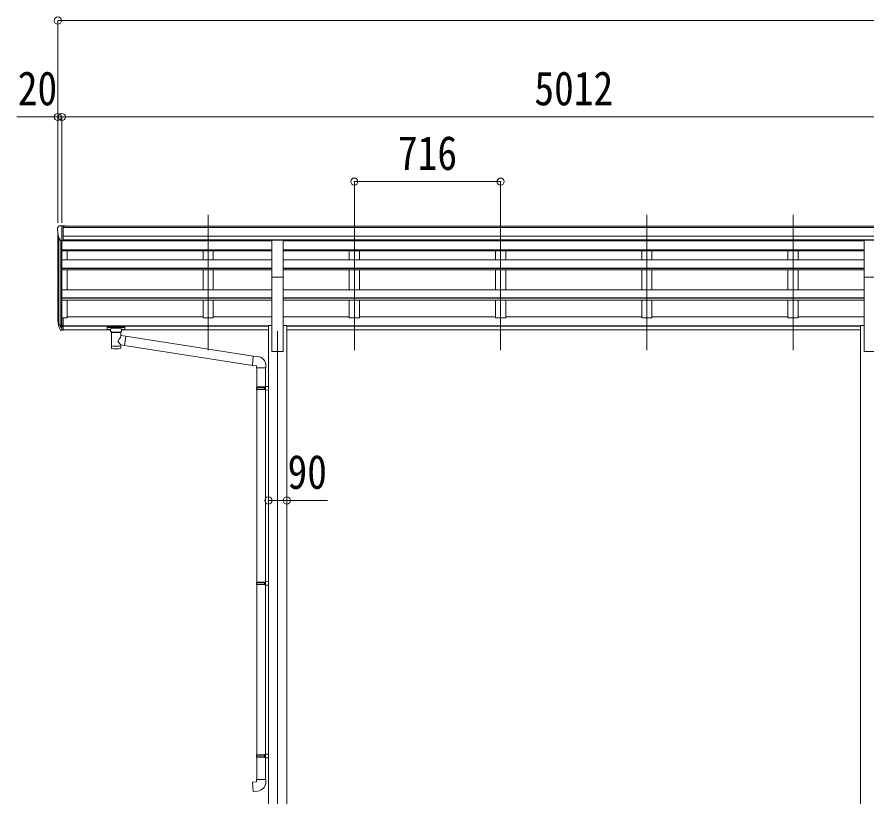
# Model space of a CAD drawing. Units: millimetres at full size. Extents: x -9783 to 9892, y -6828 to 6752.
# Drawn here: x -2870 to 1293, y -3909 to -93 of the extents above; entities that cross this region are included whole.
import ezdxf
from ezdxf.enums import TextEntityAlignment as Align

# ---------------------------------------------------------------- set-up
doc = ezdxf.new("R2010")
doc.units = ezdxf.units.MM
doc.header["$LTSCALE"] = 35
doc.header["$PDMODE"] = 32
doc.header["$PDSIZE"] = 35
for name, color, linetype, lineweight in [('0-1_本体', 4, 'Continuous', 9), ('0-2_部品', 7, 'Continuous', 9), ('0-8_PARTS2', 2, 'Continuous', 9), ('0-A_寸法', 6, 'Continuous', 9)]:
    doc.layers.add(name, color=color, linetype=linetype, lineweight=lineweight)
doc.styles.add('ＭＳ ゴシック', font='')
doc.styles.get('ＭＳ ゴシック').set_extended_font_data('MS Gothic')

msp = doc.modelspace()

# ---------------------------------------------------------------- linework, layer by layer
at = {"layer": '0-1_本体'}
for p, q in [((-2643.19, -1118.45), (2345.81, -1118.45)), ((-2643.19, -1123.8), (2345.81, -1123.8)), ((-2669.69, -1570.56), (-2669.69, -1155.2)), ((-2665.4, -1174), (-2665.4, -1592.57)), ((-2655.69, -1189.35), (-2655.69, -1610.57)), ((-2649.69, -1189.83), (-2649.69, -1566.13)), ((-1621.19, -1190.52), (-2649.69, -1190.52)), ((-2643.19, -1167.33), (2355.81, -1167.33)), ((-2643.19, -1185), (2355.81, -1185)), ((-1621.19, -1187.37), (-2643.19, -1187.37)), ((-2624.69, -1187.37), (-2624.69, -1190.52)), ((-1958.69, -1190.52), (-1958.69, -1187.37)), ((-1908.69, -1190.52), (-1908.69, -1187.37)), ((-1566.19, -1187.37), (1278.81, -1187.37)), ((-1566.19, -1190.52), (1278.81, -1190.52)), ((-1242.69, -1190.52), (-1242.69, -1187.37)), ((-1192.69, -1190.52), (-1192.69, -1187.37)), ((-526.69, -1190.52), (-526.69, -1187.37)), ((-476.69, -1190.52), (-476.69, -1187.37)), ((189.31, -1190.52), (189.31, -1187.37)), ((239.31, -1190.52), (239.31, -1187.37)), ((905.31, -1190.52), (905.31, -1187.37)), ((955.31, -1190.52), (955.31, -1187.37)), ((-1621.19, -1233.99), (-2649.69, -1233.99)), ((-1621.19, -1238.07), (-2649.69, -1238.07)), ((-2624.69, -1238.1), (-2624.69, -1283.09)), ((-1958.69, -1283.23), (-1958.69, -1238.07)), ((-1908.69, -1283.23), (-1908.69, -1238.07)), ((-1566.19, -1233.99), (1278.81, -1233.99)), ((-1566.19, -1238.07), (1278.81, -1238.07)), ((-1242.69, -1283.23), (-1242.69, -1238.07)), ((-1192.69, -1283.23), (-1192.69, -1238.07)), ((-526.69, -1283.23), (-526.69, -1238.07)), ((-476.69, -1283.23), (-476.69, -1238.07)), ((189.31, -1283.23), (189.31, -1238.07)), ((239.31, -1283.23), (239.31, -1238.07)), ((905.31, -1283.23), (905.31, -1238.07)), ((955.31, -1283.23), (955.31, -1238.07)), ((-1621.19, -1283.23), (-2649.69, -1283.23)), ((-1566.19, -1283.23), (1278.81, -1283.23)), ((-1621.19, -1323.96), (-2649.69, -1323.96)), ((-1621.19, -1325.45), (-2649.69, -1325.45)), ((-1621.19, -1731.43), (-1621.19, -1318.79)), ((-1566.19, -1731.43), (-1566.19, -1318.79)), ((-1566.19, -1323.96), (1278.81, -1323.96)), ((-1566.19, -1325.45), (1278.81, -1325.45)), ((1278.81, -1731.43), (1278.81, -1318.79)), ((-1621.19, -1332.24), (-2649.69, -1332.24)), ((-2624.69, -1332.28), (-2624.69, -1430.54)), ((-1958.69, -1430.54), (-1958.69, -1332.24)), ((-1908.69, -1430.54), (-1908.69, -1332.24)), ((-1566.19, -1332.24), (1278.81, -1332.24)), ((-1242.69, -1430.54), (-1242.69, -1332.24)), ((-1192.69, -1430.54), (-1192.69, -1332.24)), ((-526.69, -1430.54), (-526.69, -1332.24)), ((-476.69, -1430.54), (-476.69, -1332.24)), ((189.31, -1430.54), (189.31, -1332.24)), ((239.31, -1430.54), (239.31, -1332.24)), ((905.31, -1430.54), (905.31, -1332.24)), ((955.31, -1430.54), (955.31, -1332.24)), ((-1621.09, -1430.54), (-2649.69, -1430.54)), ((-1566.29, -1430.54), (1278.81, -1430.54)), ((-1621.02, -1469.75), (-2649.69, -1469.75)), ((-1621.11, -1471.23), (-2649.69, -1471.23)), ((-1621.09, -1480.88), (-2649.69, -1480.88)), ((-2624.69, -1480.8), (-2624.69, -1566.96)), ((-1958.69, -1480.88), (-1958.69, -1566.96)), ((-1908.69, -1480.88), (-1908.69, -1566.96)), ((-1566.35, -1469.75), (1278.81, -1469.75)), ((-1566.29, -1480.88), (1278.81, -1480.88)), ((-1566.27, -1471.23), (1278.81, -1471.23)), ((-1242.69, -1480.88), (-1242.69, -1566.96)), ((-1192.69, -1480.88), (-1192.69, -1566.96)), ((-526.69, -1480.88), (-526.69, -1566.96)), ((-476.69, -1480.88), (-476.69, -1566.96)), ((189.31, -1480.88), (189.31, -1566.96)), ((239.31, -1480.88), (239.31, -1566.96)), ((905.31, -1480.88), (905.31, -1566.96)), ((955.31, -1480.88), (955.31, -1566.96)), ((-2643.19, -1566.96), (-2624.69, -1566.96)), ((-2624.69, -1562.16), (-1958.69, -1562.16)), ((-1958.69, -1566.96), (-1908.69, -1566.96)), ((-1620.95, -1562.16), (-1908.69, -1562.16)), ((-1620.95, -1562.16), (-1908.69, -1562.16)), ((-1566.42, -1562.16), (-1242.69, -1562.16)), ((-1242.69, -1566.96), (-1192.69, -1566.96)), ((-526.69, -1562.16), (-1192.69, -1562.16)), ((-526.69, -1566.96), (-476.69, -1566.96)), ((189.31, -1562.16), (-476.69, -1562.16)), ((189.31, -1566.96), (239.31, -1566.96)), ((905.31, -1562.16), (239.31, -1562.16)), ((905.31, -1566.96), (955.31, -1566.96)), ((1278.81, -1562.16), (955.31, -1562.16)), ((-2643.19, -1606.29), (-1638.89, -1606.29)), ((-2643.19, -1607.65), (-1638.89, -1607.65)), ((-1638.89, -1605.05), (-1638.89, -4481.43)), ((-1638.89, -1605.05), (-1621.19, -1605.05)), ((-1566.19, -1605.05), (-1548.49, -1605.05)), ((-1548.49, -1605.05), (-1548.49, -4481.43)), ((-1548.49, -1606.46), (1260.99, -1606.46)), ((-1548.49, -1607.85), (1261.11, -1607.85)), ((1261.11, -1605.05), (1278.81, -1605.05)), ((1261.11, -1605.05), (1261.11, -4481.43)), ((-2643.19, -1625.02), (-2411.69, -1625.02)), ((-2357.69, -1625.02), (-1638.89, -1625.02)), ((-1548.49, -1625.02), (1261.11, -1625.02)), ((-1621.45, -1731.43), (-1566.45, -1731.43)), ((1278.81, -1731.43), (1333.81, -1731.43))]:
    msp.add_line(p, q, dxfattribs=at)
at = {"layer": '0-2_部品'}
for p, q in [((-2664.78, -1117.41), (-2668.84, -1123.22)), ((-2661.69, -1116.85), (-2664.02, -1116.99)), ((-2661.69, -1116.85), (-2643.19, -1116.85)), ((-2649.69, -1189.83), (-2649.69, -1116.85)), ((-2643.19, -1116.85), (-2633.19, -1116.93)), ((-2643.19, -1188.83), (-2643.19, -1116.85)), ((-2633.19, -1118.45), (-2633.19, -1116.93)), ((-2671.69, -1126.22), (-2671.69, -1126.85)), ((-2657.31, -1188.02), (-2666.59, -1171.95)), ((-2649.69, -1189.83), (-2654.9, -1189.51)), ((-2643.19, -1188.83), (-2649.69, -1188.83)), ((-1621.19, -1186.71), (-1566.19, -1186.71)), ((-1621.19, -1367.64), (-1621.19, -1186.71)), ((-1566.19, -1367.64), (-1566.19, -1186.71)), ((1278.81, -1186.71), (1333.81, -1186.71)), ((1278.81, -1367.64), (1278.81, -1186.71)), ((-1621.19, -1367.64), (-1566.19, -1367.64)), ((1278.81, -1367.64), (1333.81, -1367.64)), ((-2649.69, -1566.13), (-2649.69, -1628.01)), ((-2643.19, -1566.13), (-2649.69, -1566.13)), ((-2643.19, -1566.13), (-2643.19, -1627.19)), ((-2667.29, -1592.17), (-2657.13, -1611.34)), ((-2656.12, -1610.09), (-2665.87, -1591.68)), ((-2664.71, -1609.03), (-2657.13, -1626.51)), ((-2649.69, -1610.84), (-2654.82, -1610.84)), ((-2649.69, -1612.84), (-2654.53, -1612.84)), ((-2643.19, -1604.44), (-2649.69, -1604.44)), ((-2643.19, -1609.84), (-2649.69, -1609.84)), ((-2428.19, -1612.91), (-2428.19, -1623.67)), ((-2428.19, -1613.1), (-2428.19, -1614.64)), ((-2426.19, -1612.24), (-2343.19, -1612.24)), ((-2426.19, -1614.42), (-2343.19, -1614.42)), ((-2411.69, -1631.14), (-2411.69, -1620.86)), ((-2357.69, -1631.14), (-2357.69, -1620.86)), ((-2341.19, -1612.91), (-2341.19, -1623.67)), ((-2649.69, -1628.01), (-2654.53, -1628.01)), ((-2643.19, -1627.19), (-2649.69, -1627.19)), ((-2426.19, -1624.33), (-2411.69, -1624.33)), ((-2407.59, -1635.64), (-2407.6, -1715.93)), ((-2361.79, -1653.21), (-2361.79, -1635.63)), ((-2336.57, -1657.12), (-2361.79, -1653.21)), ((-2357.69, -1624.33), (-2343.19, -1624.33)), ((-2336.57, -1657.12), (-2343.59, -1702.38)), ((-2336.57, -1657.12), (-1712.6, -1753.92)), ((-2361.77, -1715.93), (-2361.79, -1699.3)), ((-2361.79, -1699.55), (-2343.59, -1702.38)), ((-1716.61, -1799.74), (-2343.59, -1702.38)), ((-1691.77, -1755.74), (-1712.6, -1753.92)), ((-1696.69, -1811.48), (-1650.69, -1811.48)), ((-1694.69, -1811.48), (-1694.69, -1905.48)), ((-1652.69, -1811.48), (-1652.69, -1902.93)), ((-1650.69, -1811.48), (-1650.69, -1800.57)), ((-1696.69, -1907.48), (-1695.69, -1905.48)), ((-1696.69, -1907.48), (-1652.69, -1907.48)), ((-1696.69, -1907.48), (-1696.69, -1915.48)), ((-1695.69, -1905.48), (-1652.69, -1905.48)), ((-1657.16, -1907.48), (-1657.59, -1905.48)), ((-1654.69, -1902.98), (-1638.69, -1902.51)), ((-1654.69, -1904.98), (-1654.69, -1902.98)), ((-1654.69, -1904.98), (-1652.69, -1904.98)), ((-1638.69, -1902.51), (-1638.69, -1920.46)), ((-1696.69, -1915.48), (-1652.69, -1915.48)), ((-1696.69, -1915.48), (-1695.69, -1917.48)), ((-1695.69, -1917.48), (-1652.69, -1917.48)), ((-1694.69, -1917.48), (-1694.69, -2861.67)), ((-1654.69, -1919.98), (-1654.69, -1917.98)), ((-1654.69, -1919.98), (-1638.69, -1920.46)), ((-1652.69, -1920.04), (-1652.69, -2859.11)), ((-1696.69, -2863.67), (-1695.69, -2861.67)), ((-1696.69, -2863.67), (-1652.69, -2863.67)), ((-1696.69, -2863.67), (-1696.69, -2871.67)), ((-1696.69, -2871.67), (-1652.69, -2871.67)), ((-1696.69, -2871.67), (-1695.69, -2873.67)), ((-1695.69, -2861.67), (-1652.69, -2861.67)), ((-1657.16, -2863.67), (-1657.59, -2861.67)), ((-1654.69, -2859.17), (-1638.69, -2858.7)), ((-1654.69, -2861.17), (-1654.69, -2859.17)), ((-1654.69, -2861.17), (-1652.69, -2861.17)), ((-1638.69, -2858.7), (-1638.69, -2876.64)), ((-1695.69, -2873.67), (-1652.69, -2873.67)), ((-1694.69, -2873.67), (-1694.69, -3706.83)), ((-1654.69, -2876.17), (-1654.69, -2874.17)), ((-1654.69, -2876.17), (-1638.69, -2876.64)), ((-1652.69, -2876.23), (-1652.69, -3704.27)), ((-1654.69, -3704.33), (-1638.69, -3703.86)), ((-1654.69, -3706.33), (-1654.69, -3704.33)), ((-1638.69, -3703.86), (-1638.69, -3721.8)), ((-1696.69, -3708.83), (-1695.69, -3706.83)), ((-1696.69, -3708.83), (-1652.69, -3708.83)), ((-1696.69, -3708.83), (-1696.69, -3716.83)), ((-1696.69, -3716.83), (-1652.69, -3716.83)), ((-1696.69, -3716.83), (-1695.69, -3718.83)), ((-1695.69, -3706.83), (-1652.69, -3706.83)), ((-1695.69, -3718.83), (-1652.69, -3718.83)), ((-1694.69, -3718.83), (-1694.69, -3828.83)), ((-1657.16, -3708.83), (-1657.59, -3706.83)), ((-1654.69, -3706.33), (-1652.69, -3706.33)), ((-1654.69, -3721.33), (-1654.69, -3719.33)), ((-1654.69, -3721.33), (-1638.69, -3721.8)), ((-1652.69, -3721.39), (-1652.69, -3828.83)), ((-1696.69, -3828.83), (-1650.69, -3828.83)), ((-1696.69, -3838.83), (-1696.69, -3828.83)), ((-1650.69, -3828.83), (-1650.69, -3839.75))]:
    msp.add_line(p, q, dxfattribs=at)
for points in [[(-2428.19, -1612.91), (-2428.15, -1612.71), (-2428.07, -1612.57), (-2427.97, -1612.48), (-2427.87, -1612.42), (-2427.75, -1612.37), (-2427.45, -1612.31), (-2426.96, -1612.27), (-2426.42, -1612.24), (-2426.19, -1612.24)], [(-2343.19, -1612.24), (-2342.83, -1612.25), (-2342.3, -1612.27), (-2341.85, -1612.32), (-2341.55, -1612.4), (-2341.38, -1612.5), (-2341.26, -1612.64), (-2341.19, -1612.82), (-2341.19, -1612.91)], [(-2428.19, -1623.67), (-2428.15, -1623.86), (-2428.07, -1624), (-2427.97, -1624.09), (-2427.87, -1624.15), (-2427.75, -1624.2), (-2427.45, -1624.26), (-2426.96, -1624.31), (-2426.42, -1624.33), (-2426.19, -1624.33)], [(-2411.65, -1631.08), (-2411.67, -1631.44), (-2411.43, -1632.4), (-2410.91, -1633.28), (-2410.1, -1634.12), (-2408.99, -1634.92), (-2407.59, -1635.64)], [(-2361.79, -1635.63), (-2361.55, -1635.53), (-2360.2, -1634.8), (-2359.09, -1633.95), (-2358.33, -1633.09), (-2357.87, -1632.19), (-2357.7, -1631.3)], [(-2343.19, -1624.33), (-2342.83, -1624.33), (-2342.3, -1624.3), (-2341.85, -1624.25), (-2341.55, -1624.17), (-2341.38, -1624.07), (-2341.26, -1623.94), (-2341.19, -1623.76), (-2341.19, -1623.67)], [(-1712.6, -1753.92), (-1716.61, -1799.74), (-1696.69, -1801.48), (-1696.69, -1811.48)], [(-1657.16, -1907.48), (-1657.16, -1915.48), (-1657.59, -1917.48)], [(-1654.69, -1917.98), (-1652.69, -1917.98), (-1652.69, -1904.98)], [(-1657.16, -2863.67), (-1657.16, -2871.67), (-1657.59, -2873.67)], [(-1654.69, -2874.17), (-1652.69, -2874.17), (-1652.69, -2861.17)], [(-1657.16, -3708.83), (-1657.16, -3716.83), (-1657.59, -3718.83)], [(-1654.69, -3719.33), (-1652.69, -3719.33), (-1652.69, -3706.33)], [(-1691.77, -3884.58), (-1712.6, -3886.4), (-1716.61, -3840.58), (-1696.69, -3838.83)]]:
    msp.add_lwpolyline(points, dxfattribs=at)
for centre, radius, start, end in [((-2668.69, -1126.22), 3, 93, 180), ((-2663.96, -1117.99), 1, 93.5, 145), ((-2469.69, -1126.85), 202, 180, 192.90261), ((-2654.71, -1186.52), 3, 210, 266.5), ((-2581.03, -1570), 89.07, 174.49576, 194.41188), ((-2581.74, -1565.72), 88.05, 177.22392, 197.21071), ((-2536.47, -1572.95), 133.22, 183.27987, 195.71302), ((-2654.53, -1609.84), 3, 210, 270), ((-2654.82, -1609.34), 1.5, 210, 270), ((-2654.53, -1625.01), 3, 210, 270), ((-1695.69, -1800.57), 45, 0, 85), ((-1695.69, -3839.75), 45, 275, 0)]:
    msp.add_arc(centre, radius, start, end, dxfattribs=at)
for centre, major_axis, ratio, start_param, end_param in [((-2426.19, -1614.64), (2, 0), 0.109601, 1.5707963, 3.1415927), ((-2384.69, -1620.86), (27, 0), 0.122176, 6.2831853, 9.424778), ((-2343.19, -1614.64), (2, 0), 0.109601, 0, 1.5707963), ((-2384.68, -1636.09), (-22.91, 0.42), 0.072511, 0.0008029, 1.5715993), ((-2384.68, -1637.72), (-22.91, 0.42), 0.072511, 0.0008029, 1.5715993), ((-2384.7, -1636.09), (22.92, 0.42), 0.07247, 4.71158, 6.2823764), ((-2384.7, -1637.72), (22.92, 0.42), 0.07247, 4.71158, 6.2823764), ((-2384.69, -1679.75), (-22.81, -26.62), 0.234429, 1.6855472, 3.1268519), ((-2373.69, -1631.14), (16, 0), 0.361356, 6.2636979, 6.2831853), ((-2384.69, -1703.49), (22.91, 0), 0.122865, 3.1415927, 6.2831853), ((-2382.13, -1677.11), (20.32, -22.25), 0.045535, 0.0389954, 1.3075346), ((-2384.69, -1715.93), (22.92, 0), 0.101955, 3.1415499, 6.2833984)]:
    msp.add_ellipse(centre, major_axis=major_axis, ratio=ratio, start_param=start_param, end_param=end_param, dxfattribs=at)
at = {"layer": '0-8_PARTS2'}
for p, q in [((-1933.69, -1725.22), (-1933.69, -1062.7)), ((-1217.69, -1725.22), (-1217.69, -1062.7)), ((-501.69, -1725.22), (-501.69, -1062.7)), ((214.31, -1725.22), (214.31, -1062.7)), ((930.31, -1725.22), (930.31, -1062.7)), ((-1593.69, -1631.43), (-1593.69, -4581.43))]:
    msp.add_line(p, q, dxfattribs=at)
at = {"layer": '0-A_寸法'}
for p, q in [((-2669.69, -110.94), (-2669.69, -1101.23)), ((-2669.69, -110.94), (7394.31, -110.94)), ((-2669.69, -583.07), (-2869.69, -583.07)), ((-2669.69, -583.07), (-2669.69, -1101.23)), ((-2649.69, -583.07), (-2669.69, -583.07)), ((-2649.69, -583.07), (2362.31, -583.07)), ((-2649.69, -583.07), (-2649.69, -1101.23)), ((-2649.69, -583.07), (-2649.69, -1101.23)), ((-1217.69, -899.69), (-501.69, -899.69)), ((-1217.69, -899.69), (-1217.69, -1101.23)), ((-501.69, -899.69), (-501.69, -1101.23)), ((-1638.69, -2461.61), (-1548.69, -2461.61)), ((-1548.69, -2461.61), (-1348.69, -2461.61))]:
    msp.add_line(p, q, dxfattribs=at)
for p in [(-2669.69, -110.94), (-2669.69, -583.07), (-2649.69, -583.07), (-1217.69, -899.69), (-501.69, -899.69), (-1638.69, -2461.61), (-1548.69, -2461.61)]:
    msp.add_point(p, dxfattribs=at)

# ---------------------------------------------------------------- texts
at = {"layer": '0-A_寸法', "color": 7, "style": 'ＭＳ ゴシック', "width": 0.85}
for s, p in [('20', (-2865.94, -576.07)), ('5012', (-336.19, -576.07)), ('716', (-1004.06, -892.69)), ('90', (-1544.94, -2454.61))]:
    msp.add_text(s, height=166.8, dxfattribs=at).set_placement(p, align=Align.BOTTOM_LEFT)

doc.saveas('drawing.dxf')
